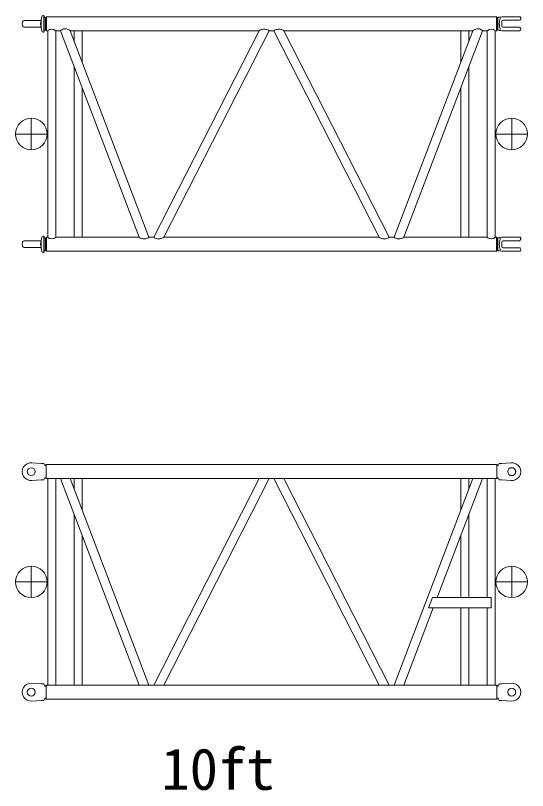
# Model space of a CAD drawing. Units: millimetres on the paper. Extents: x -420 to 420, y -297 to 297.
# Drawn here: x -339.4 to -285.3, y -81.5 to 0.5 of the extents above; entities that cross this region are included whole.
import ezdxf
from ezdxf.enums import TextEntityAlignment as Align

# ---------------------------------------------------------------- set-up
doc = ezdxf.new("R2010")
doc.units = ezdxf.units.MM
doc.linetypes.add('CHAIN1', pattern=[8, 5, -1, 1, -1])
doc.layers.add('0-0_0', color=7, linetype='Continuous', lineweight=18)
doc.styles.add('ＭＳ ゴシック', font='')
doc.styles.get('ＭＳ ゴシック').set_extended_font_data('MS Gothic')

msp = doc.modelspace()

# ---------------------------------------------------------------- linework, layer by layer
at = {"layer": '0-0_0'}
for p, q in [((-338.5, 0.031), (-336.778, 0.031)), ((-336.772, -0.328), (-336.642, 0.41)), ((-336.708, 0.031), (-336.708, -0.686)), ((-336.477, 0.547), (-336.429, 0.547)), ((-336.429, 0.547), (-336.3, 0.322)), ((-336.429, -1.203), (-336.429, 0.547)), ((-336.29, 0.294), (-336.29, -0.961)), ((-336.271, 0.306), (-336.208, 0.306)), ((-336.146, 0.413), (-336.208, 0.306)), ((-336.208, -0.961), (-336.208, 0.306)), ((-288.537, 0.413), (-336.146, 0.413)), ((-336.146, -1.068), (-336.146, 0.413)), ((-288.537, 0.413), (-288.475, 0.306)), ((-288.537, 0.413), (-288.537, -1.068)), ((-288.475, -0.961), (-288.475, 0.306)), ((-288.475, 0.306), (-288.413, 0.306)), ((-288.394, -0.967), (-288.394, 0.312)), ((-288.348, 0.384), (-288.384, 0.322)), ((-288.348, 0.384), (-287.975, 0.414)), ((-286.075, 0.414), (-287.975, 0.414)), ((-286.158, 0.043), (-287.842, 0.043)), ((-285.992, 0.21), (-285.992, 0.331)), ((-338.692, -0.328), (-338.666, -0.116)), ((-338.692, -0.328), (-338.666, -0.54)), ((-338.5, -0.686), (-336.778, -0.686)), ((-336.772, -0.328), (-336.642, -1.065)), ((-287.975, -0.565), (-287.975, -0.09)), ((-286.158, -0.698), (-287.842, -0.698)), ((-336.477, -1.203), (-336.429, -1.203)), ((-336.3, -0.978), (-336.429, -1.203)), ((-336.208, -0.961), (-336.271, -0.961)), ((-336.146, -1.068), (-336.208, -0.961)), ((-335.998, -1.068), (-336.146, -1.068)), ((-335.998, -1.068), (-335.998, -22.92)), ((-335.152, -1.068), (-335.152, -22.92)), ((-334.652, -1.068), (-335.152, -1.068)), ((-334.652, -1.068), (-326.335, -22.92)), ((-313.66, -1.068), (-333.632, -1.068)), ((-333.632, -1.068), (-325.315, -22.92)), ((-333.215, -1.068), (-333.215, -2.163)), ((-332.368, -1.068), (-332.368, -4.388)), ((-324.793, -22.92), (-313.66, -1.068)), ((-323.723, -22.92), (-312.59, -1.068)), ((-312.093, -1.068), (-312.59, -1.068)), ((-312.093, -1.068), (-300.96, -22.92)), ((-291.052, -1.068), (-311.023, -1.068)), ((-311.023, -1.068), (-299.89, -22.92)), ((-291.052, -1.068), (-299.368, -22.92)), ((-290.032, -1.068), (-298.349, -22.92)), ((-292.315, -1.068), (-292.315, -4.388)), ((-291.468, -1.068), (-291.468, -2.163)), ((-290.032, -1.068), (-289.532, -1.068)), ((-289.532, -1.068), (-289.532, -22.92)), ((-288.685, -1.068), (-288.537, -1.068)), ((-288.685, -1.068), (-288.685, -22.92)), ((-288.537, -1.068), (-288.475, -0.961)), ((-288.475, -0.961), (-288.413, -0.961)), ((-288.348, -1.04), (-288.384, -0.978)), ((-287.975, -1.069), (-288.348, -1.04)), ((-286.075, -1.069), (-287.975, -1.069)), ((-285.992, -0.986), (-285.992, -0.865)), ((-333.215, -4.843), (-333.215, -22.92)), ((-291.468, -4.843), (-291.468, -22.92)), ((-332.368, -7.068), (-332.368, -22.92)), ((-292.315, -7.068), (-292.315, -22.92)), ((-336.772, -23.661), (-336.642, -22.924)), ((-336.477, -22.786), (-336.429, -22.786)), ((-336.429, -22.786), (-336.3, -23.011)), ((-336.429, -24.536), (-336.429, -22.786)), ((-336.146, -22.92), (-336.208, -23.028)), ((-335.998, -22.92), (-336.146, -22.92)), ((-336.146, -24.402), (-336.146, -22.92)), ((-335.152, -22.92), (-326.335, -22.92)), ((-324.794, -22.92), (-325.315, -22.92)), ((-300.96, -22.92), (-323.723, -22.92)), ((-299.369, -22.92), (-299.89, -22.92)), ((-289.532, -22.92), (-298.348, -22.92)), ((-288.685, -22.92), (-288.537, -22.92)), ((-288.537, -22.92), (-288.475, -23.028)), ((-288.537, -22.92), (-288.537, -24.402)), ((-288.348, -22.949), (-288.384, -23.011)), ((-288.348, -22.949), (-287.975, -22.919)), ((-286.075, -22.919), (-287.975, -22.919)), ((-338.692, -23.661), (-338.666, -23.449)), ((-338.692, -23.661), (-338.666, -23.873)), ((-338.5, -23.303), (-336.778, -23.303)), ((-336.772, -23.661), (-336.642, -24.398)), ((-336.708, -23.303), (-336.708, -24.019)), ((-336.29, -23.039), (-336.29, -24.294)), ((-336.271, -23.028), (-336.208, -23.028)), ((-336.208, -24.294), (-336.208, -23.028)), ((-288.475, -24.294), (-288.475, -23.028)), ((-288.475, -23.028), (-288.413, -23.028)), ((-288.394, -24.301), (-288.394, -23.021)), ((-287.975, -23.898), (-287.975, -23.423)), ((-286.158, -23.29), (-287.842, -23.29)), ((-285.992, -23.123), (-285.992, -23.003)), ((-338.5, -24.019), (-336.778, -24.019)), ((-336.477, -24.536), (-336.429, -24.536)), ((-336.3, -24.311), (-336.429, -24.536)), ((-336.208, -24.294), (-336.271, -24.294)), ((-336.146, -24.402), (-336.208, -24.294)), ((-288.537, -24.402), (-336.146, -24.402)), ((-288.537, -24.402), (-288.475, -24.294)), ((-288.475, -24.294), (-288.413, -24.294)), ((-288.348, -24.373), (-288.384, -24.311)), ((-287.975, -24.403), (-288.348, -24.373)), ((-286.075, -24.403), (-287.975, -24.403)), ((-286.158, -24.032), (-287.842, -24.032)), ((-285.992, -24.319), (-285.992, -24.198)), ((-337.671, -46.775), (-336.708, -46.848)), ((-336.708, -46.848), (-336.429, -46.848)), ((-336.429, -46.848), (-336.299, -47.073)), ((-336.271, -47.089), (-336.225, -47.089)), ((-336.225, -47.089), (-336.163, -46.982)), ((-336.163, -46.982), (-288.521, -46.982)), ((-336.163, -46.982), (-336.163, -48.464)), ((-336.163, -46.982), (-336.163, -48.464)), ((-288.458, -47.089), (-288.521, -46.982)), ((-288.521, -46.982), (-288.521, -48.464)), ((-288.458, -47.089), (-288.413, -47.089)), ((-288.384, -47.073), (-288.254, -46.848)), ((-288.254, -46.848), (-287.975, -46.848)), ((-287.013, -46.775), (-287.975, -46.848)), ((-336.299, -48.373), (-336.429, -48.598)), ((-336.225, -48.356), (-336.271, -48.356)), ((-336.225, -48.356), (-336.163, -48.464)), ((-288.458, -48.356), (-288.521, -48.464)), ((-288.458, -48.356), (-288.413, -48.356)), ((-288.254, -48.598), (-288.384, -48.373)), ((-337.671, -48.67), (-336.708, -48.598)), ((-336.708, -48.598), (-336.429, -48.598)), ((-288.521, -48.464), (-336.163, -48.464)), ((-335.998, -48.464), (-335.998, -70.315)), ((-335.152, -48.464), (-335.152, -70.315)), ((-334.652, -48.464), (-326.335, -70.315)), ((-333.632, -48.464), (-325.315, -70.315)), ((-333.215, -48.464), (-333.215, -49.558)), ((-332.368, -48.464), (-332.368, -51.783)), ((-313.66, -48.464), (-324.793, -70.315)), ((-312.59, -48.464), (-323.723, -70.315)), ((-300.96, -70.315), (-312.093, -48.464)), ((-299.89, -70.315), (-311.023, -48.464)), ((-291.052, -48.464), (-299.368, -70.315)), ((-290.032, -48.464), (-294.824, -61.056)), ((-292.315, -48.464), (-292.315, -51.783)), ((-291.468, -48.464), (-291.468, -49.558)), ((-289.532, -48.464), (-289.532, -61.056)), ((-288.685, -48.464), (-288.685, -70.315)), ((-288.254, -48.598), (-287.975, -48.598)), ((-287.013, -48.67), (-287.975, -48.598)), ((-333.215, -52.239), (-333.215, -70.315)), ((-291.468, -52.239), (-291.468, -61.056)), ((-332.368, -54.463), (-332.368, -70.315)), ((-292.315, -54.463), (-292.315, -61.056)), ((-295.334, -61.056), (-295.747, -62.139)), ((-295.334, -61.056), (-289.108, -61.056)), ((-289.108, -61.056), (-289.108, -62.139)), ((-295.237, -62.139), (-298.348, -70.315)), ((-295.747, -62.139), (-289.108, -62.139)), ((-292.315, -62.139), (-292.315, -70.315)), ((-291.468, -62.139), (-291.468, -70.315)), ((-289.532, -62.139), (-289.532, -70.315)), ((-337.671, -70.109), (-336.708, -70.181)), ((-336.708, -70.181), (-336.429, -70.181)), ((-336.429, -70.181), (-336.299, -70.406)), ((-336.271, -70.423), (-336.225, -70.423)), ((-336.225, -70.423), (-336.163, -70.315)), ((-336.163, -70.315), (-288.521, -70.315)), ((-336.163, -70.315), (-336.163, -71.797)), ((-288.521, -70.315), (-288.521, -71.797)), ((-288.458, -70.423), (-288.52, -70.315)), ((-288.458, -70.423), (-288.413, -70.423)), ((-288.384, -70.406), (-288.254, -70.181)), ((-288.254, -70.181), (-287.975, -70.181)), ((-287.013, -70.109), (-287.975, -70.181)), ((-337.671, -72.003), (-336.708, -71.931)), ((-336.708, -71.931), (-336.429, -71.931)), ((-336.299, -71.706), (-336.429, -71.931)), ((-336.225, -71.689), (-336.271, -71.689)), ((-336.225, -71.689), (-336.163, -71.797)), ((-336.163, -71.797), (-288.521, -71.797)), ((-288.458, -71.689), (-288.521, -71.797)), ((-288.458, -71.689), (-288.413, -71.689)), ((-288.254, -71.931), (-288.384, -71.706)), ((-288.254, -71.931), (-287.975, -71.931)), ((-287.013, -72.003), (-287.975, -71.931))]:
    msp.add_line(p, q, dxfattribs=at)
at = {"layer": '0-0_0', "linetype": 'CHAIN1'}
for p, q in [((-337.742, -10.328), (-337.742, -13.661)), ((-286.942, -10.328), (-286.942, -13.661)), ((-339.408, -11.994), (-336.075, -11.994)), ((-288.608, -11.994), (-285.275, -11.994)), ((-337.742, -57.723), (-337.742, -61.056)), ((-286.942, -57.723), (-286.942, -61.056)), ((-339.408, -59.389), (-336.075, -59.389)), ((-288.608, -59.389), (-285.275, -59.389))]:
    msp.add_line(p, q, dxfattribs=at)
at = {"layer": '0-0_0'}
for centre, radius in [((-337.742, -11.994), 1.667), ((-286.942, -11.994), 1.667), ((-337.742, -47.723), 0.417), ((-286.942, -47.723), 0.425), ((-286.942, -47.723), 0.417), ((-337.742, -59.389), 1.667), ((-286.942, -59.389), 1.667), ((-337.742, -71.056), 0.417), ((-286.942, -71.056), 0.417)]:
    msp.add_circle(centre, radius, dxfattribs=at)
for centre, radius, start, end in [((-338.5, -0.136), 0.167, 90.00026, 173), ((-336.778, 0.114), 0.0833, 270.00138, 350.00024), ((-336.477, 0.381), 0.167, 89.99873, 169.99975), ((-336.271, 0.339), 0.0333, 210.00183, 270.00362), ((-288.413, 0.339), 0.0333, 270.00051, 330.00024), ((-287.315, -0.243), 0.936, 162.34533, 169.96637), ((-292.068, 1.278), 4.054, 342.23613, 343.99497), ((-288.274, 0.31), 0.127, 347.77217, 43.75474), ((-288.747, 0.326), 0.6, 343.95948, 355.85164), ((-287.842, -0.09), 0.133, 90.00004, 180.00002), ((-286.158, 0.21), 0.167, 269.99996, 359.99996), ((-286.075, 0.331), 0.0833, 359.99996, 89.99998), ((-338.5, -0.519), 0.167, 187.00005, 270.00035), ((-336.778, -0.769), 0.0833, 9.99967, 89.99807), ((-286.121, -0.318), 2.133, 176.9083, 180.25202), ((-286.121, -0.337), 2.132, 179.74788, 183.09228), ((-287.149, -0.263), 1.103, 170.45315, 176.91663), ((-287.149, -0.393), 1.103, 183.08398, 189.54778), ((-287.315, -0.413), 0.936, 190.03479, 197.65515), ((-292.066, -1.933), 4.053, 16.00466, 17.76415), ((-288.747, -0.981), 0.6, 4.14815, 16.04034), ((-287.842, -0.565), 0.133, 179.99998, 269.99996), ((-286.158, -0.865), 0.167, 359.99996, 89.99998), ((-336.477, -1.036), 0.167, 189.99982, 269.99876), ((-336.271, -0.994), 0.0333, 89.99638, 149.99817), ((-335.487, -1.705), 0.817, 107.12445, 128.79437), ((-335.575, -1.422), 0.521, 73.00134, 106.99896), ((-335.663, -1.705), 0.817, 51.20566, 72.87573), ((-334.039, -1.719), 0.894, 109.05135, 133.30782), ((-334.157, -1.43), 0.582, 70.11216, 107.34849), ((-334.294, -1.85), 1.024, 49.75903, 70.92162), ((-313.041, -2.061), 1.17, 103.39271, 121.96042), ((-313.113, -1.736), 0.837, 77.77794, 103.74196), ((-313.177, -1.945), 1.055, 56.18201, 76.76715), ((-311.506, -1.945), 1.055, 103.23229, 123.81804), ((-311.571, -1.736), 0.837, 76.25793, 102.22142), ((-311.643, -2.061), 1.17, 58.03959, 76.60718), ((-290.39, -1.85), 1.024, 109.07824, 130.2408), ((-290.527, -1.43), 0.582, 72.65201, 109.88797), ((-290.645, -1.719), 0.894, 46.69186, 70.94856), ((-289.02, -1.705), 0.817, 107.12427, 128.79434), ((-289.108, -1.422), 0.521, 73.00104, 106.99866), ((-289.197, -1.705), 0.817, 51.20563, 72.87555), ((-288.413, -0.994), 0.0333, 30.00129, 90.00255), ((-288.274, -0.965), 0.127, 316.24509, 12.22756), ((-286.075, -0.986), 0.0833, 269.99996, 359.99996), ((-336.477, -22.953), 0.167, 89.99873, 169.99975), ((-335.487, -22.284), 0.817, 231.20563, 252.87555), ((-335.663, -22.284), 0.817, 287.12427, 308.79434), ((-325.74, -22.007), 1.09, 236.87916, 255.99094), ((-325.884, -22.098), 1, 283.8932, 304.71111), ((-324.206, -22.043), 1.056, 236.19434, 256.77611), ((-324.343, -21.926), 1.171, 283.38492, 301.94587), ((-300.341, -21.928), 1.169, 238.02503, 256.59938), ((-300.478, -22.044), 1.054, 283.24127, 303.83037), ((-298.799, -22.098), 1, 235.28889, 256.10681), ((-298.943, -22.007), 1.09, 284.00906, 303.12084), ((-289.02, -22.284), 0.817, 231.20566, 252.87573), ((-289.197, -22.284), 0.817, 287.12445, 308.79437), ((-288.274, -23.024), 0.127, 347.77217, 43.75474), ((-286.075, -23.003), 0.0833, 359.99996, 89.99998), ((-338.5, -23.469), 0.167, 90.00026, 173), ((-336.778, -23.219), 0.0833, 270.00138, 350.00024), ((-336.271, -22.994), 0.0333, 210.00183, 270.00362), ((-335.575, -22.566), 0.521, 253.00104, 286.99866), ((-325.816, -22.327), 0.762, 255.67052, 283.01693), ((-324.271, -22.252), 0.838, 257.78801, 283.73427), ((-300.413, -22.254), 0.836, 256.25022, 282.23152), ((-298.868, -22.327), 0.762, 256.98307, 284.32948), ((-289.108, -22.566), 0.521, 253.00134, 286.99896), ((-288.413, -22.994), 0.0333, 270.00051, 330.00024), ((-286.121, -23.652), 2.133, 176.9083, 180.25202), ((-286.121, -23.67), 2.132, 179.74788, 183.09228), ((-287.149, -23.596), 1.103, 170.45315, 176.91663), ((-287.315, -23.576), 0.936, 162.34533, 169.96637), ((-292.068, -22.055), 4.054, 342.23613, 343.99497), ((-288.747, -23.007), 0.6, 343.95948, 355.85164), ((-287.842, -23.423), 0.133, 90.00004, 180.00002), ((-286.158, -23.123), 0.167, 269.99996, 359.99996), ((-338.5, -23.853), 0.167, 187.00005, 270.00035), ((-336.778, -24.103), 0.0833, 9.99967, 89.99807), ((-336.477, -24.369), 0.167, 189.99982, 269.99876), ((-336.271, -24.328), 0.0333, 89.99638, 149.99817), ((-288.413, -24.328), 0.0333, 30.00129, 90.00255), ((-287.149, -23.726), 1.103, 183.08398, 189.54778), ((-287.315, -23.746), 0.936, 190.03479, 197.65515), ((-292.066, -25.266), 4.053, 16.00466, 17.76415), ((-288.274, -24.298), 0.127, 316.24509, 12.22756), ((-288.747, -24.314), 0.6, 4.14815, 16.04034), ((-287.842, -23.898), 0.133, 179.99998, 269.99996), ((-286.158, -24.198), 0.167, 359.99996, 89.99998), ((-286.075, -24.319), 0.0833, 269.99996, 359.99996), ((-337.742, -47.723), 0.95, 85.70112, 274.29936), ((-336.271, -47.056), 0.0333, 210.00183, 270.00362), ((-288.413, -47.056), 0.0333, 269.99472, 329.99735), ((-286.942, -47.723), 0.95, 265.70082, 94.29912), ((-336.271, -48.389), 0.0333, 89.99638, 149.99817), ((-288.413, -48.389), 0.0333, 29.9991, 89.99818), ((-337.742, -71.056), 0.95, 85.70112, 274.29936), ((-336.271, -70.389), 0.0333, 210.00183, 270.00362), ((-288.413, -70.389), 0.0333, 269.99472, 329.99735), ((-286.942, -71.056), 0.95, 265.70082, 94.29912), ((-336.271, -71.723), 0.0333, 89.99638, 149.99817), ((-288.413, -71.723), 0.0333, 29.9991, 89.99818)]:
    msp.add_arc(centre, radius, start, end, dxfattribs=at)

# ---------------------------------------------------------------- texts
at = {"layer": '0-0_0', "style": 'ＭＳ ゴシック'}
msp.add_text('10ft', height=4.399, dxfattribs=at).set_placement((-323.986, -82.711), align=Align.BOTTOM_LEFT)

doc.saveas('drawing.dxf')
